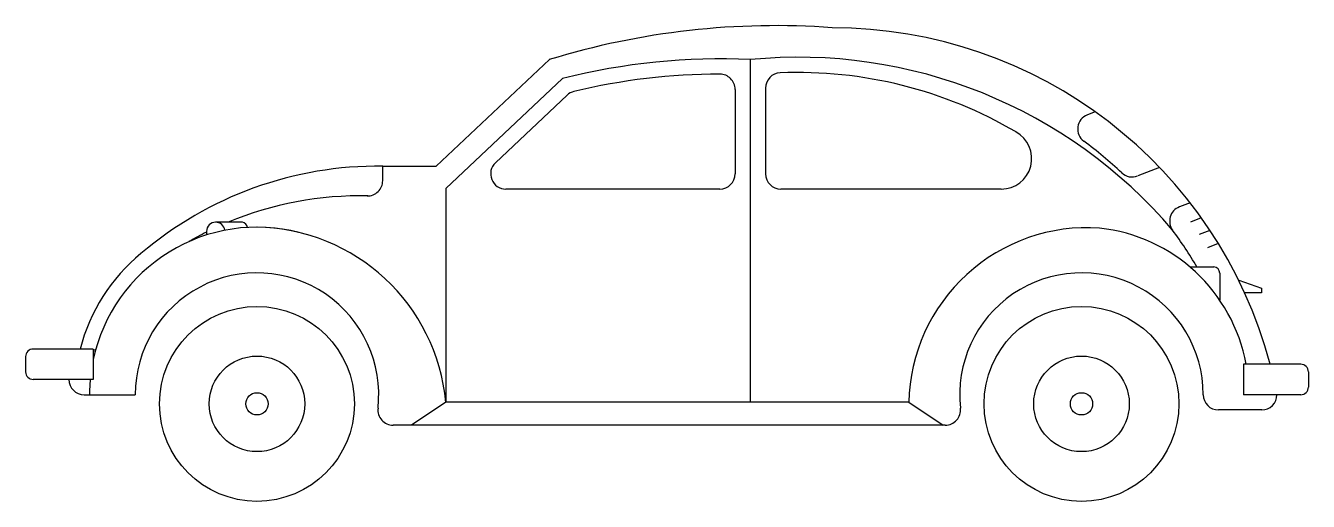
# Model space of a CAD drawing. Extents: x 21.74 to 25.96, y 20.12 to 21.69.
import ezdxf

# ---------------------------------------------------------------- set-up
doc = ezdxf.new("R2010")
doc.units = 0
doc.header["$MEASUREMENT"] = 0
doc.layers.get('0').update_dxf_attribs({"linetype": 'CONTINUOUS'})

msp = doc.modelspace()

# ---------------------------------------------------------------- linework, layer by layer
for p, q in [((23.4632, 21.5747), (23.092, 21.2249)), ((22.9159, 21.2249), (23.092, 21.2249)), ((21.9654, 20.6247), (21.7683, 20.6247)), ((21.9654, 20.6247), (21.9654, 20.5247)), ((21.9706, 20.6247), (21.9706, 20.6129)), ((21.7433, 20.5997), (21.7433, 20.5497)), ((25.7432, 20.5747), (25.7432, 20.4747)), ((25.931, 20.5747), (25.7432, 20.5747)), ((21.9654, 20.5247), (21.7683, 20.5247)), ((25.956, 20.5497), (25.956, 20.4997)), ((21.9353, 20.4747), (22.103, 20.4747)), ((25.931, 20.4747), (25.7432, 20.4747)), ((25.8029, 20.4247), (25.6609, 20.4247)), ((24.7637, 20.3747), (22.9502, 20.3747))]:
    msp.add_line(p, q)
at = {"color": 9}
for p, q in [((24.1233, 21.5747), (24.1233, 20.4497)), ((23.5063, 21.5123), (23.1233, 21.1513)), ((23.5215, 21.4579), (23.2861, 21.2361)), ((24.0733, 21.4771), (24.0733, 21.1997)), ((24.1733, 21.4814), (24.1733, 21.1997)), ((25.2558, 21.4035), (25.2304, 21.3936)), ((22.9159, 21.1772), (22.9159, 21.2249)), ((25.4673, 21.2208), (25.3955, 21.1929)), ((23.1233, 21.1513), (23.1233, 20.4497)), ((24.0233, 21.1497), (23.3204, 21.1497)), ((24.9474, 21.1497), (24.2233, 21.1497)), ((25.5675, 21.1048), (25.5323, 21.0911)), ((22.4551, 21.0408), (22.3672, 21.0408)), ((25.6045, 21.0551), (25.5693, 21.0414)), ((22.3372, 21.0108), (22.3372, 20.9991)), ((25.6327, 21.0142), (25.5975, 21.0005)), ((25.6603, 20.971), (25.6251, 20.9573)), ((25.5668, 20.8941), (25.6452, 20.8941)), ((25.6652, 20.8741), (25.6652, 20.7848)), ((25.7272, 20.8502), (25.8023, 20.8248)), ((25.8023, 20.8248), (25.8023, 20.809)), ((25.8023, 20.809), (25.7467, 20.809)), ((23.1233, 20.4497), (23.0101, 20.3747)), ((24.6436, 20.4497), (23.1233, 20.4497)), ((24.6436, 20.4497), (24.7567, 20.3747))]:
    msp.add_line(p, q, dxfattribs=at)
for centre in [(22.503, 20.4447), (25.2109, 20.4447)]:
    msp.add_circle(centre, 0.32)
for centre, radius in [((22.503, 20.4447), 0.1569), ((25.2109, 20.4447), 0.1569), ((22.503, 20.4447), 0.0365), ((25.2109, 20.4447), 0.0365)]:
    msp.add_circle(centre, radius, dxfattribs=at)
for centre, radius, start, end in [((24.2066, 19.1509), 2.5353, 85.7932, 107.0528), ((24.3926, 20.1908), 1.4885, 14.9457, 90), ((22.9006, 20.0248), 1.2002, 89.2712, 130.4431), ((22.503, 20.4747), 0.6, 129.4177, 165.5225), ((22.503, 20.4747), 0.4, 353.6206, 180), ((25.2109, 20.4747), 0.4, 0, 186.3794), ((21.7683, 20.5997), 0.025, 90, 180), ((25.931, 20.5497), 0.025, 0, 90), ((21.7683, 20.5497), 0.025, 180, 270), ((21.9353, 20.5247), 0.05, 180, 270), ((25.6609, 20.4747), 0.05, 180, 270), ((25.8029, 20.4747), 0.05, 270, 0), ((25.931, 20.4997), 0.025, 270, 0), ((22.9502, 20.4247), 0.05, 173.6206, 270), ((24.7637, 20.4247), 0.05, 270, 6.3794)]:
    msp.add_arc(centre, radius, start, end)
for centre, radius, start, end in [((24.0239, 19.4764), 2.1007, 87.2886, 104.266), ((24.2814, 19.9686), 1.6139, 40.4112, 95.6214), ((24.0239, 19.4764), 2.0507, 90.0179, 103.5327), ((24.0233, 21.4771), 0.05, 0, 90.0179), ((24.2233, 21.4814), 0.05, 92.199, 180), ((24.278, 20.115), 1.4175, 59.5729, 92.2877), ((23.5558, 21.4215), 0.05, 103.5327, 133.3051), ((25.2485, 21.347), 0.05, 111.2522, 233.4879), ((24.9474, 21.2497), 0.1, 270, 61.0633), ((24.3926, 20.1908), 1.3885, 46.8014, 53.4879), ((23.3204, 21.1997), 0.05, 133.3051, 270), ((24.0233, 21.1997), 0.05, 270, 0), ((24.2233, 21.1997), 0.05, 180, 270), ((25.3773, 21.2395), 0.05, 226.8014, 291.2522), ((22.8659, 21.1772), 0.05, 268.5422, 0), ((22.8408, 20.004), 1.1235, 88.6359, 112.6589), ((25.5505, 21.0445), 0.05, 111.2522, 216.401), ((22.503, 20.4747), 0.55, 75.4479, 167.8212), ((22.3672, 21.0108), 0.03, 90, 180), ((22.3672, 21.0108), 0.03, 6.9293, 90), ((22.4523, 21.0211), 0.0198, 7.8403, 82.056), ((22.4923, 20.3911), 0.6337, 5.3049, 89.035), ((25.2294, 20.437), 0.586, 86.0213, 178.7556), ((25.2109, 20.4747), 0.55, 10.4757, 83.8302), ((22.8408, 20.004), 1.1235, 116.6279, 119.9737), ((24.3926, 20.1908), 1.3885, 30.4311, 36.401), ((25.6452, 20.8741), 0.02, 0, 90), ((22.503, 20.4747), 0.55, 174.7841, 180)]:
    msp.add_arc(centre, radius, start, end, dxfattribs=at)

doc.saveas('drawing.dxf')
